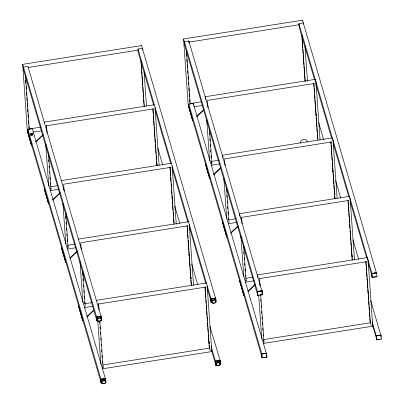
<?xml version="1.0" encoding="UTF-8"?>
<svg xmlns="http://www.w3.org/2000/svg" width="404" height="404" viewBox="0 0 404 404"><rect width="100%" height="100%" fill="white"/><g stroke="black" fill="none" stroke-linecap="round" stroke-linejoin="round"><path stroke-width="0.61" d="M30.659 134.648L30.689 133.759M32.583 133.643C33.759 135.214 29.588 135.057 30.633 133.82M30.542 134.512L30.507 134.108M30.775 134.987C30.623 135.709 33.481 134.487 32.699 134.805C31.729 136.143 29.27 134.269 31.335 133.734M30.931 133.886C31.32 135.421 32.456 133.396 32.073 133.891M31.583 134.532C32.381 132.421 31.664 135.163 31.578 134.189C31.017 133.79 31.199 134.199 31.35 133.992M30.724 134.931L30.608 134.29L31.361 133.81M31.431 133.673L30.871 133.941L31.552 134.431L31.381 133.532L31.759 133.633M30.643 134.638C31.542 135.699 33.966 134.103 32.143 133.436A1.202 0.758 -4 0 0 31.83 133.391A1.151 0.722 -4 0 0 30.987 133.552A1.172 0.737 -4 0 0 30.82 133.648L30.654 133.815M32.699 133.749C33.32 134.739 31.77 132.78 31.699 134.482M32.113 133.805L32.729 134.032L32.679 134.416M31.931 133.709L31.744 134.391L31.714 133.562M30.462 134.29L30.623 134.492M99.869 320.943L103.106 367.615M260.726 294.935L264.009 342.233M101.278 383.255L27.326 130.138M51.01 189.365L48.551 154.05M188.309 105.333L192.642 120.589L188.229 104.757M205.979 99.515L205.131 96.743L315.165 79.391L315.928 82.174M240.183 216.483L239.325 213.721L349.369 196.354L350.132 199.142M142.415 48.334L142.572 50.136M85.214 306.328L82.8 271.645M172.144 166.004L176.275 224.276M211.918 163.984L209.545 129.931M303.323 22.952L303.434 24.144M246.122 280.952L243.657 245.637M333.048 140.627L332.285 137.875L222.235 155.227L223.084 157.999M32.275 133.729C31.623 135.391 31.628 133.78 32.285 133.744M31.532 134.012L31.613 134.517M207.136 285.769L211.812 351.566L102.399 368.822M368.039 260.393L367.281 257.611L257.247 274.962L258.095 277.735M155.02 107.555L159.131 165.165M68.094 247.879L65.741 213.792M189.224 224.518L193.556 285.269M228.997 222.498L226.604 187.784M98 320.695L96.687 320.902L96.819 320.463M257.722 295.087L257.59 295.521L262.454 294.758L262.125 290.764M372.104 277.462L371.786 273.457L376.639 272.695L376.967 276.695L372.104 277.462L372.074 274.74M376.498 339.845L376.185 335.84L381.033 335.078L381.361 339.077L376.498 339.845L376.508 337.658M35.683 141.546L43.026 134.673M35.724 142.127L43.066 135.254M52.661 199.606L60.004 192.733M52.702 200.187L60.045 193.314M196.733 116.14L203.621 109.701M196.773 116.726L203.661 110.282M69.756 258.06L77.098 251.187M70.256 258.212L77.139 251.773M213.711 174.2L220.594 167.761M213.751 174.786L220.64 168.342M86.85 316.534L93.738 310.09M86.895 317.115L93.778 310.676M230.805 232.659L237.688 226.215M230.846 233.239L238.188 226.371M247.904 291.132L254.788 284.689M247.945 291.713L255.288 284.845M31.557 134.108L31.83 134.325M98.621 303.97L205.853 287.057M259.53 278.588L366.761 261.676M209.479 347.95L210.338 350.697M370.433 322.559L371.241 325.321M44.218 122.144L154.237 104.777M61.322 180.628L171.316 163.272M30.724 133.754L32.169 133.477M31.219 133.85L31.371 133.785M262.383 294.425L262.125 290.759L258.237 291.466M266.125 353.298L266.574 353.303L266.847 357.141L261.938 357.737L261.671 353.904L266.519 353.136L266.842 357.136M141.587 45.602L215.519 298.208L215.68 300.49M302.495 20.22L376.432 272.968M188.416 221.756L78.472 239.097M31.552 134.431L31.401 133.593M141.637 45.581L22.649 64.347L27.28 130.25M302.54 20.2L183.552 38.966L188.188 104.868M101.015 316.408L27.932 66.372L23.447 67.069L22.639 64.367M153.727 105.409L138.254 52.51L138.011 49.01L142.445 48.308M257.621 294.743L184.648 45.192L184.401 41.693L188.835 40.991L261.918 291.031M314.63 80.027L299.162 27.129L298.915 23.629L303.348 22.932M28.073 67.493L138.582 50.061M188.981 42.112L298.869 24.78M28.936 128.528L29.068 128.992L40.865 127.129M189.976 103.611L201.152 101.848M28.315 132.921L27.891 129.452L32.325 128.755L105.409 378.79M262.014 357.126L189.042 107.575L188.794 104.075L193.228 103.373L266.307 353.268M33.067 132.138L41.789 130.76M193.971 106.757L202.692 105.383M50.561 186.779L57.383 185.704M211.464 161.403L218.907 160.226M50.283 190.602L58.989 189.229M211.191 165.221L219.271 163.948M67.66 245.263L74.487 244.188M236.012 218.71L228.568 219.887L228.477 218.635M67.387 249.086L75.467 247.809M228.29 223.705L236.37 222.432M92.208 302.576L84.764 303.747L84.633 301.874M245.667 278.371L252.49 277.29M84.487 307.57L92.572 306.293M245.395 282.189L254.096 280.815M262.125 290.759L257.272 291.521L257.545 295.349L258.858 295.142M211.267 298.874L210.883 298.839L211.196 302.838M211.847 298.783L215.736 298.076L215.862 302.106M101.278 316.302L96.369 316.908L101.222 316.135L101.545 320.14L100.232 320.347M216.059 302.071L215.736 298.076L210.883 298.839L215.792 298.243M257.56 292.799L257.272 291.521L262.181 290.925M376.695 272.862L371.791 273.463L376.695 272.857M211.514 302.374L211.156 302.667L212.464 302.46M101.293 319.993L101.545 320.135M259.969 294.965L261.641 294.703M372.811 277.164L376.962 276.69M212.514 302.636L211.201 302.843L210.928 299.011M102.677 364.999L209.383 348.167L205.07 286.936M263.58 339.623L370.286 322.791L365.974 261.555M263.302 343.44L372.715 326.185L368.084 260.282M101.081 383.285L100.763 379.285L105.616 378.518L105.742 382.553M219.731 360.615L215.276 361.221L215.59 365.221L216.908 365.019M265.544 353.389L261.671 353.904L261.984 357.909M376.382 335.906L381.088 335.239L376.225 336.012L372.215 321.65M105.671 378.684L100.768 379.29M220.185 360.62L215.276 361.221L220.185 360.626L220.256 364.489M261.711 354.071L266.574 353.308M215.908 364.756L215.746 365.014M266.372 356.798L266.791 356.964L265.479 357.171M376.811 339.375L372.281 324.543M105.686 382.376L105.939 382.512M220.2 364.312L220.453 364.453M262.696 357.611L264.362 357.348M376.452 339.668L379.437 339.198M381.103 338.936L381.356 339.072M31.901 134.315L31.603 134.285M32.239 133.466L32.365 133.542M31.159 133.81L31.583 134.416L31.305 133.805M259.55 278.598L260.11 286.128M98.647 303.975L99.116 310.247M314.58 83.477L207.464 100.374L207.994 107.908M331.684 141.961L224.563 158.843L225.048 165.761M153.677 108.858L46.556 125.75L47.086 133.285M348.783 200.445L241.663 217.337L242.107 223.614M170.776 167.337L63.66 184.219L64.145 191.143M187.88 225.821L80.76 242.718L81.249 249.627M206.399 283.002L96.384 300.349M100.763 379.285L105.616 378.518L105.883 382.346L105.646 382.149M101.152 319.423L101.49 319.963L101.222 316.135L96.369 316.903L96.687 320.902M184.376 41.713L183.547 38.991M298.915 23.629L371.998 273.67M315.691 83.658L331.618 138.118M333.032 142.96L348.778 196.809M350.016 201.046L366.65 257.924M367.887 262.161L372.236 277.023M316.135 114.009L316.489 115.221M318.615 122.483L323.569 139.425M332.77 170.887L333.123 172.099M335.598 180.568L340.729 198.117M352.939 239.87L358.601 259.232M368.155 291.905L368.685 293.718M370.635 300.374L380.821 335.209L380.942 336.956M334.704 193.37L335.057 194.582M351.334 250.248L351.864 252.066M317.433 136.966L317.963 138.779M352.111 255.56L352.465 256.772M369.453 314.862L369.983 316.675M370.286 322.791L369.847 317.953M262.055 294.046L262.156 294.385L261.994 292.102M184.401 41.693L257.474 291.587M211.474 162.312L211.782 163.373M245.829 279.81L246.142 280.871M263.585 340.532L264.054 342.148M266.453 356.424L266.549 356.767L266.428 355.02M188.794 104.075L261.868 353.97L261.994 355.717M138.011 49.01L211.095 299.046M154.964 109.646L170.71 163.499M171.953 167.731L187.875 222.19M189.289 227.033L205.747 283.305M206.984 287.537L211.322 302.258M157.706 147.859L162.661 164.802M172.215 197.475L172.75 199.293M174.695 205.949L179.825 223.498M188.85 254.353L189.38 256.171M191.683 264.039L197.697 284.608M209.903 326.361L220.129 360.454L220.347 363.539M156.106 158.242L156.636 160.055M190.784 276.836L191.314 278.654M208.302 336.739L208.833 338.557M211.13 346.425L215.489 361.429M156.883 163.554L157.414 165.372M173.513 220.433L174.043 222.251M209.08 342.057L209.434 343.264M211.555 350.526L215.448 363.837M215.625 364.443L215.716 364.64M211.509 350.48L211.817 351.541M209.383 348.167L209.075 345.208M96.718 320.125L23.74 70.569L23.498 67.074L96.571 316.968L96.768 319.786M50.722 188.224L51.035 189.304M67.67 246.172L67.978 247.238M102.838 366.438L103.151 367.524M27.891 129.452L100.965 379.351L101.202 382.704M365.883 261.721L366.15 265.468M366.236 266.716L366.544 271.089M366.63 272.341L366.938 276.715M367.029 277.967L367.337 282.34M367.423 283.588L367.731 287.961M367.822 289.214L368.17 294.213M368.261 295.46L368.569 299.834M368.655 301.086L368.963 305.459M369.054 306.707L369.362 311.08M369.448 312.332L369.756 316.706M350.172 199.051L354.459 259.893M348.061 200.303L352.288 260.287M348.061 201.717L348.369 206.091M348.455 207.338L348.763 211.716M348.854 212.964L349.162 217.337M349.248 218.589L349.556 222.963M349.647 224.21L349.955 228.583M350.086 230.462L350.394 234.835M350.48 236.082L350.788 240.456M350.879 241.708L351.187 246.081M351.273 247.329L351.581 251.702M351.672 252.954L351.98 257.328M352.066 258.575L352.152 259.828M333.068 140.547L337.138 198.268M330.962 141.819L334.966 198.682M330.871 141.986L331.002 143.859M331.093 145.107L331.401 149.48M331.487 150.732L331.795 155.106M331.881 156.353L332.189 160.731M332.28 161.979L332.588 166.352M332.674 167.604L333.027 172.599M333.113 173.851L333.421 178.225M333.512 179.472L333.82 183.85M333.906 185.098L334.214 189.471M334.305 190.723L334.613 195.097M334.699 196.344L334.876 198.844M315.968 82.088L320.034 139.789M313.858 83.335L317.867 140.198M313.767 83.502L314.034 87.249M314.12 88.501L314.428 92.875M314.519 94.122L314.827 98.495M314.913 99.748L316.059 115.993M316.145 117.241L316.453 121.614M316.544 122.867L316.852 127.24M316.938 128.487L317.246 132.86M317.332 134.113L317.64 138.486M304.98 46.091L307.454 81.224M301.94 35.411L305.197 81.648M302.025 38.072L302.727 48.071M302.818 49.318L303.126 53.692M303.212 54.944L303.52 59.317M303.611 60.565L303.919 64.938M304.005 66.19L305.06 81.184M259.575 282.76L259.706 284.633M260.408 294.632L260.499 295.885M260.762 299.632L260.893 301.505M261.201 305.879L261.292 307.131M261.6 311.504L261.731 313.378M261.994 317.125L262.125 319.003M262.393 322.751L262.524 324.624M262.787 328.376L262.918 330.25M263.226 334.623L263.317 335.87M258.651 295.061L261.747 338.981M257.318 291.693L257.59 295.526M241.4 217.761L241.486 219.008M243.819 252.126L243.95 254M244.218 257.747L244.349 259.626M244.612 263.373L244.743 265.246M245.006 268.998L245.142 270.872M245.45 275.245L245.536 276.493M240.92 236.32L243.748 276.477M224.427 161.151L224.518 162.398M226.452 189.895L226.543 191.143M226.851 195.516L226.982 197.389M227.245 201.142L227.376 203.015M227.644 206.762L227.775 208.641M228.038 212.388L228.169 214.261M223.861 178.467L226.689 218.62M207.459 104.54L207.545 105.792M209.484 133.285L209.57 134.532M209.878 138.91L210.014 140.784M210.277 144.531L210.408 146.405M210.671 150.157L210.802 152.03M211.07 155.777L211.201 157.656M206.757 119.983L209.631 160.767M219.963 361.267L220.15 363.943M215.322 361.388L215.595 365.226M188.835 40.991L188.961 42.743M193.228 103.373L193.354 105.126M205.025 287.724L205.333 292.097M205.419 293.344L205.727 297.723M205.858 299.596L206.126 303.343M206.257 305.217L206.565 309.59M206.651 310.843L206.959 315.216M207.05 316.463L207.358 320.842M207.444 322.089L207.752 326.462M207.838 327.715L208.151 332.088M208.282 333.962L208.59 338.335M208.676 339.587L208.984 343.961M186.416 50.131L190.228 104.242M186.451 53.626L186.628 56.121M186.85 59.247L187.067 62.373M187.244 64.872L187.466 67.993M187.643 70.493L187.86 73.619M188.082 76.745L188.259 79.245M188.476 82.365L188.653 84.865M188.875 87.991L189.092 91.112M189.269 93.612L189.491 96.738M189.668 99.238L189.885 102.364M187.158 225.684L191.385 285.668M187.067 225.846L187.158 227.093M187.244 228.346L187.552 232.719M187.638 233.972L187.946 238.345M188.082 240.218L188.39 244.592M188.476 245.839L188.784 250.217M188.875 251.465L189.183 255.838M189.269 257.09L189.577 261.464M189.663 262.711L189.971 267.084M190.062 268.337L190.415 273.336M190.501 274.584L190.809 278.957M190.895 280.209L191.203 284.583M170.059 167.2L174.109 224.685M169.968 167.362L170.185 170.488M170.276 171.735L170.584 176.109M170.67 177.361L170.978 181.734M171.109 183.608L171.377 187.36M171.508 189.234L171.816 193.607M171.902 194.854L172.21 199.228M172.301 200.48L172.609 204.853M172.695 206.106L173.003 210.479M173.134 212.352L173.402 216.1M173.533 217.973L173.841 222.352M152.954 108.716L156.959 165.574M152.909 109.504L153.217 113.877M153.303 115.13L153.611 119.503M153.702 120.751L154.055 125.75M154.141 126.997L154.449 131.376M154.535 132.623L154.843 136.996M154.934 138.249L155.242 142.622M155.328 143.869L155.636 148.243M155.727 149.495L156.035 153.868M156.166 155.742L156.429 159.494M156.56 161.368L156.868 165.741M144.117 72.094L146.506 105.979M141.036 60.787L144.248 106.403M141.031 62.201L141.117 63.448M141.208 64.701L141.516 69.074M141.602 70.321L141.91 74.7M142.001 75.947L142.309 80.32M142.395 81.573L142.703 85.946M142.794 87.193L143.142 92.193M143.233 93.445L143.541 97.819M143.627 99.066L143.935 103.439M144.026 104.692L144.157 106.565M98.359 303.768L98.495 305.641M99.596 321.261L99.727 323.134M99.99 326.886L100.121 328.76M100.384 332.507L100.52 334.381M100.783 338.133L100.914 340.006M101.222 344.38L101.308 345.632M101.616 350.005L101.752 351.879M102.015 355.626L102.146 357.505M102.409 361.252L102.54 363.125M97.748 320.443L100.843 364.363M80.583 244.39L80.714 246.263M82.608 273.129L82.739 275.008M83.002 278.755L83.133 280.629M83.441 285.002L83.578 286.875M83.84 290.627L83.971 292.501M84.234 296.248L84.365 298.127M80.012 261.701L82.886 302.485M63.61 187.779L63.746 189.653M65.635 216.524L65.771 218.397M66.034 222.144L66.165 224.018M66.473 228.396L66.604 230.27M66.867 234.017L67.003 235.891M67.266 239.643L67.397 241.516M62.958 203.843L65.786 244.001M46.248 125.548L46.379 127.422M48.667 159.913L48.798 161.787M49.106 166.16L49.197 167.413M49.505 171.786L49.591 173.033M49.899 177.412L50.03 179.285M50.298 183.032L50.429 184.906M45.809 144.733L48.727 186.143M25.513 75.508L29.32 129.618M25.639 80.255L25.856 83.376M26.078 86.501L26.255 89.001M26.472 92.127L26.694 95.248M26.871 97.748L27.088 100.874M27.265 103.373L27.487 106.494M27.659 108.994L27.881 112.12M28.058 114.62L28.28 117.746M28.497 120.867L28.719 123.993M28.896 126.492L29.068 128.992M219.443 362.514A2.156 1.661 -16.3 0 0 217.165 362.671A2.182 1.677 -16.3 0 0 216.443 363.226A2.156 1.661 -16.3 0 0 216.352 365.065A2.182 1.677 -16.3 0 0 216.938 365.549A2.156 1.661 -16.3 0 0 219.246 365.383A2.182 1.677 -16.3 0 0 219.933 364.812A2.156 1.661 -16.3 0 0 220.059 362.989A2.182 1.677 -16.3 0 0 219.433 362.494M220.008 363.105A2.156 1.661 -16.3 0 0 219.771 362.014A2.182 1.677 -16.3 0 0 219.15 361.529A2.156 1.661 -16.3 0 0 216.867 361.691A2.182 1.677 -16.3 0 0 216.175 362.262A2.156 1.661 -16.3 0 0 216.049 364.09A2.182 1.677 -16.3 0 0 216.322 364.363M105.257 380.073A2.156 1.661 -16.3 0 1 105.495 381.169M101.555 382.149A2.156 1.661 -16.3 0 1 101.682 380.326M102.364 379.76A2.156 1.661 -16.3 0 1 104.641 379.598A2.182 1.677 -16.3 0 1 105.272 380.058M102.156 382.633A2.182 1.677 -16.3 0 1 101.808 382.421M101.662 380.31A2.182 1.677 -16.3 0 1 102.353 379.74M32.153 134.719A0.611 0.384 -4 0 1 31.689 134.875M31.29 134.805A0.611 0.384 -4 0 1 31.148 134.325M31.285 134.214A0.611 0.384 -4 0 1 31.679 134.103M211.948 302.54A2.156 1.661 -16.3 0 1 212.075 300.717M215.039 299.99A2.156 1.661 -16.3 0 0 212.762 300.152A2.182 1.677 -16.3 0 0 212.039 300.707M211.913 302.546A2.182 1.677 -16.3 0 0 212.534 303.025A2.156 1.661 -16.3 0 0 214.842 302.859A2.182 1.677 -16.3 0 0 215.529 302.293A2.156 1.661 -16.3 0 0 215.65 300.47A2.182 1.677 -16.3 0 0 215.029 299.97M211.918 301.839A2.182 1.677 -16.3 0 1 211.646 301.566A2.156 1.661 -16.3 0 1 211.787 299.743A2.182 1.677 -16.3 0 1 212.464 299.167A2.156 1.661 -16.3 0 1 214.741 299.011A2.182 1.677 -16.3 0 1 215.382 299.485A2.156 1.661 -16.3 0 1 215.625 300.187M215.635 300.192A2.156 1.661 -16.3 0 1 215.468 300.965M98.051 321.079A2.156 1.661 -16.3 0 0 100.328 320.922A2.182 1.677 -16.3 0 0 101.015 320.352A2.156 1.661 -16.3 0 0 101.136 318.529A2.182 1.677 -16.3 0 0 100.515 318.034A2.156 1.661 -16.3 0 0 98.248 318.211A2.182 1.677 -16.3 0 0 97.526 318.766M97.435 320.604A2.156 1.661 -16.3 0 1 97.561 318.781M98.02 321.089A2.182 1.677 -16.3 0 1 97.399 320.609M100.854 317.554A2.156 1.661 -16.3 0 1 101.091 318.65M97.152 319.625A2.156 1.661 -16.3 0 1 97.273 317.802A2.182 1.677 -16.3 0 1 97.95 317.231M97.96 317.236A2.156 1.661 -16.3 0 1 100.237 317.079A2.182 1.677 -16.3 0 1 100.869 317.549M97.768 320.645A1.838 1.414 -16.3 0 0 98.293 321.054A1.858 1.429 -16.3 0 0 99.429 321.195A1.838 1.414 -16.3 0 0 100.227 320.917A1.858 1.429 -16.3 0 0 100.813 320.433A1.838 1.414 -16.3 0 0 100.687 318.65A1.858 1.429 -16.3 0 0 100.04 318.342A1.838 1.414 -16.3 0 0 99.243 318.337A1.858 1.429 -16.3 0 0 98.106 318.817M98.137 318.832A1.838 1.414 -16.3 0 0 97.677 319.392A1.858 1.429 -16.3 0 0 97.733 320.65M300.298 143.208A3.585 2.757 -16.3 0 1 303.566 139.516A3.585 2.757 -16.3 0 1 307.282 142.107M209.58 178.068L205.288 163.393L209.62 178.649L209.58 178.068M226.669 236.522L222.382 221.847L226.715 237.108L226.669 236.522M243.769 294.996L239.481 280.32L243.809 295.576L243.769 294.996M31.547 145.41L27.26 130.734L31.593 145.99L31.547 145.41M48.525 203.47L44.238 188.794L48.571 204.05L48.525 203.47M65.62 261.923L61.332 247.248L65.66 262.509L65.62 261.923M82.719 320.397L78.427 305.722L82.759 320.983L82.719 320.397M217.448 365.6A1.838 1.414 -16.3 0 0 220.069 363.938A1.838 1.414 -16.3 0 0 217.271 363.135A1.838 1.414 -16.3 0 0 217.448 365.6M105.419 382.876A2.156 1.661 -16.3 0 0 105.545 381.053A2.182 1.677 -16.3 0 0 104.919 380.553A2.156 1.661 -16.3 0 0 102.651 380.735A2.182 1.677 -16.3 0 0 101.944 381.285A2.156 1.661 -16.3 0 0 101.823 383.128A2.182 1.677 -16.3 0 0 102.444 383.608A2.156 1.661 -16.3 0 0 104.732 383.441A2.182 1.677 -16.3 0 0 105.419 382.876M102.934 383.659A1.838 1.414 -16.3 0 0 105.555 381.997A1.838 1.414 -16.3 0 0 102.757 381.194A1.838 1.414 -16.3 0 0 102.934 383.659M213.044 303.076A1.838 1.414 -16.3 0 0 215.66 301.414A1.838 1.414 -16.3 0 0 212.868 300.611A1.838 1.414 -16.3 0 0 213.044 303.076"/></g></svg>
